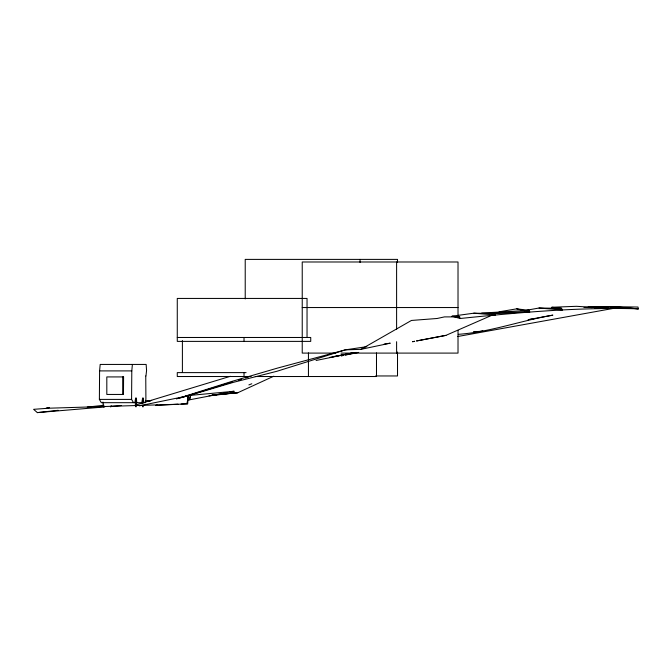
<?xml version="1.0" encoding="UTF-8"?>
<svg xmlns="http://www.w3.org/2000/svg" width="672" height="672" viewBox="0 0 672 672"><rect width="100%" height="100%" fill="white"/><g stroke="black" fill="none" stroke-linecap="round" stroke-linejoin="round"><path stroke-width="1.01" d="M136.735 402.679L136.391 398.059L135.551 398.059L135.08 402.679L101.312 402.679L99.38 399.403L99.59 370.902L100.187 364.434L146.143 364.434L146.572 370.532L145.95 375.976M133.518 402.679L131.586 399.403L131.796 370.902L132.392 364.434M182.314 397.345L188.261 395.522L187.656 403.956L46.099 408.29L49.4 407.576L46.838 408.341L33.6 409.332L37.363 412.608L104.714 406.93M102.875 402.679L102.934 402.1M181.062 404.006L187.177 403.645L187.614 399.739M187.832 397.79L188.051 395.833L233.503 382.309L276.956 371.263L345.425 349.843L366.82 346.66M187.177 403.645L187.589 400.596M187.858 398.572L188.261 395.522M187.446 395.623L190.546 395.102L189.58 399.815L187.513 399.991M190.546 395.102L189.58 399.815L234.049 391.264L190.403 395.38M176.434 398.924L231.101 381.637L277.343 368.138L345.425 349.843L360.982 349.331L411.44 320.452L437.119 318.486L444.503 316.89L459.682 316.898L460.11 318.503C519.322 312.438 578.819 307.054 638.4 308.826L637.98 307.045L613.553 306.684L583.968 307.465M273.806 376.194L237.947 392.658L209.034 395.774M416.724 340.922L445.914 335.37L492.542 314.975M496.348 313.303L500.153 311.64L516.642 308.843L529.099 310.338L529.687 311.951L495.23 313.513L473.827 313.194L452.096 316.193L460.11 318.503M248.875 384.905L251.807 383.762M179.542 398.177L232.495 381.94M238.493 380.108L241.492 379.184M245.482 377.958L248.48 377.042M157.55 404.922L155.568 405.535L178.004 404.191M136.265 404.846L230.362 376.303M535.298 318.444L528.108 319.696L552.871 315.143C521.144 320.569 490.585 332.027 458.304 334.337M341.376 355.421L343.417 354.976M345.458 354.522L354.648 352.498M360.982 349.331L390.247 343.174L384.132 344.089M341.3 355.732L343.333 355.312M345.366 354.892L355.538 352.792M139.297 405.854L188.051 395.833M316.067 360.478L355.16 352.506L332.489 356.815M341.359 355.858L343.4 355.446M345.442 355.043L358.714 352.397M412.7 341.695L414.708 341.309M329.398 357.47L356.194 352.397M412.49 341.712L414.515 341.334M416.539 340.948L445.914 335.37M457.825 336.496L613.234 308.423L610.823 306.709M526.814 310.195L539.02 308.02L561.59 308.322L562.195 309.985L539.02 308.02M149.99 401.108L145.841 401.596L149.982 401.218M229.9 391.751L234.049 391.264M37.363 412.608L58.162 410.315M87.276 407.098L103.916 405.258M212.075 395.178L237.947 392.658L211.974 394.993M145.488 400.982L151.729 400.42M110.93 406.409L121.296 405.535M473.76 331.943L477.893 331.607M479.959 331.43L483.059 331.178L473.735 331.758M529.099 310.338L481.673 313.076L529.687 311.951L527.68 311.472M590.915 307.583L608.252 306.709L638.4 308.826L613.553 306.684L588.126 307.045L608.252 306.709L608.37 308.297L595.064 308.339M557.516 308.742L551.888 307.255L576.45 306.306L608.37 308.297M302.232 307.541L458.018 307.541M177.274 337.478L310.733 337.478L310.733 341.384L177.274 341.384L177.274 298.435L307.037 298.435L307.037 337.478M335.79 353.094L302.232 353.094L302.232 261.988L458.018 261.988L458.018 315.823M341.032 353.094L458.018 353.094L458.018 330.322M99.59 370.902L131.796 370.902M246.095 372.616L177.274 372.616L177.274 376.522L251.152 376.522M375.589 375.959L397.513 375.959L397.513 352.019M255.259 376.522L376.488 376.522L376.488 352.892M99.38 399.403L131.586 399.403M135.836 402.679L142.069 402.679L142.54 398.059L143.371 398.059L143.724 402.679L145.488 402.679M473.827 313.194L495.541 315.008L495.23 313.513M452.096 316.193L459.682 316.898M551.888 307.255L561.59 308.322M516.642 308.843L524.664 310.758M560.322 309.49L562.195 309.985M145.757 375.976L145.9 398.84A12.247 1.747 90 0 1 145.572 402.116M397.513 262.508L397.513 259.392L245.221 259.392L245.221 298.939M396.606 261.988L396.606 329.288M396.606 341.712L396.606 353.094M360.058 259.392L360.058 262.508M308.44 352.892L308.44 376.522M244.02 337.478L244.02 341.384M244.02 372.616L244.02 376.522M182.398 340.561L182.398 372.414M122.699 376.925L122.699 394.447M104.059 406.224A4.267 0.613 -90 0 1 103.421 406.367A4.267 0.613 -90 0 1 103.118 402.377M143.354 405.67A4.267 0.613 90 0 1 142.447 405.401M142.321 403.536A4.267 0.613 90 0 1 142.876 398.42A4.267 0.613 90 0 1 143.522 402.982M111.149 405.67A4.267 0.613 -90 0 1 110.552 406.795M123.589 376.925L123.463 394.447L106.814 394.447L106.814 376.925L123.589 376.925M157.55 404.905L155.568 405.535L157.559 404.922M136.433 405.065A4.267 0.613 -90 0 0 135.971 398.42A4.267 0.613 -90 0 0 135.383 404.544A4.267 0.613 -90 0 0 136.433 405.065"/></g></svg>
